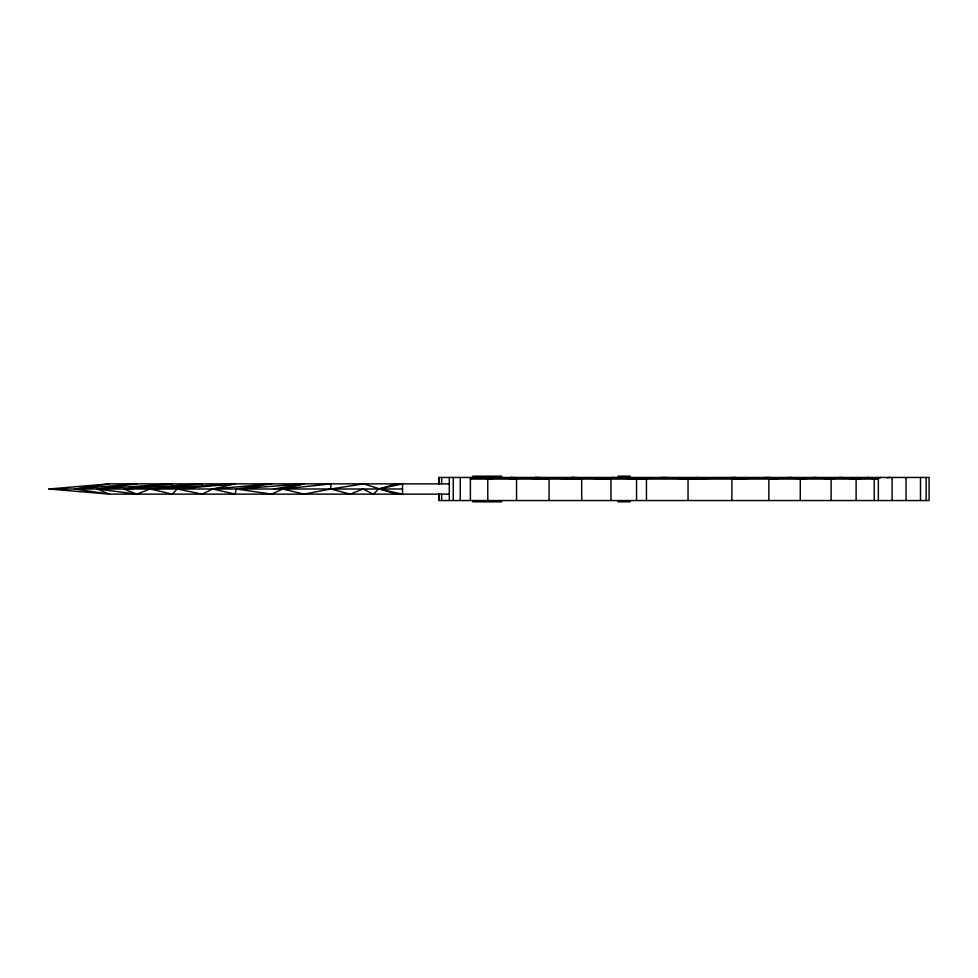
<?xml version="1.0" encoding="UTF-8"?>
<svg xmlns="http://www.w3.org/2000/svg" width="978" height="978" viewBox="0 0 978 978"><rect width="100%" height="100%" fill="white"/><g stroke="black" fill="none" stroke-linecap="round" stroke-linejoin="round"><path stroke-width="1.47" d="M768.842 500.54L768.842 479.061L769.539 477.46L731.874 479.061L731.874 500.54M610.981 500.54L610.981 479.061L612.179 477.46L636.544 479.061L664.331 477.46L688.047 479.061L735.969 477.46L731.874 479.061M177.152 489L202.214 494.134L212.678 489L235.172 483.865L177.152 489L172.385 494.134L150.172 489L136.786 494.134L97.384 489L109.267 494.134L449.305 494.134M638.231 477.46L636.544 479.061L636.544 500.54M396.445 483.865L378.841 489L373.327 494.134L363.046 489L350.21 494.134L330.784 489L303.975 494.134L282.715 489L271.652 494.134L236.297 489L235.172 494.134L212.678 489L271.652 483.865L236.297 489L303.975 483.865L282.715 489L330.857 483.865L330.784 489L363.657 483.865L396.445 494.134M881.068 477.46L874.222 479.061L868.403 477.46L856.117 479.061L840.126 477.46L831.117 479.061L815.212 477.46L800.285 479.061L790.481 477.46L768.842 479.061M273.534 489L303.975 483.865M697.999 477.46L688.047 479.061L688.047 500.54M109.267 483.865L48.9 489L109.267 494.134L74.89 489L109.267 483.865L449.305 483.865M878.342 479.061L470.394 479.061L482.924 477.46L487.777 479.061L499.929 477.46L516.543 479.061L516.543 500.54M136.786 494.134L123.705 489L172.385 483.865L97.384 489L136.786 483.865L74.89 489M878.525 478.621L874.222 479.061L874.222 500.54M887.144 477.741L890.017 477.46M123.705 489L202.214 483.865L150.172 489L235.172 483.865M472.814 476.176L501.677 476.176M618.01 476.176L630.199 476.176M48.9 489L402.52 489M472.814 501.824L501.677 501.824M618.01 501.824L630.199 501.824M581.69 500.54L581.69 479.061L535.443 477.46L549.049 479.061L549.049 500.54M610.981 479.061L571.678 477.46L581.69 479.061M549.049 479.061L510.871 477.46L516.543 479.061M926.154 477.46L926.154 500.54M920.494 477.46L920.494 500.54M906.056 477.46L906.056 500.54M892.107 477.46L892.107 500.54M878.342 477.46L878.342 500.54M856.117 479.061L856.117 500.54M831.117 479.061L831.117 500.54M800.285 479.061L800.285 500.54M646.458 479.061L646.458 500.54M487.777 479.061L487.777 500.54M470.394 477.46L470.394 500.54M460.271 477.46L460.271 500.54M453.254 477.46L453.254 500.54M449.305 477.46L449.305 500.54M441.653 477.46L441.653 483.865M441.653 494.134L441.653 500.54M439.232 477.46L439.232 483.865M439.232 494.134L439.232 500.54M439.024 483.865L439.024 477.46L929.1 477.46L929.1 500.54L439.024 500.54L439.024 494.134M402.52 483.865L378.841 489L402.52 494.134L402.52 483.865"/></g></svg>
